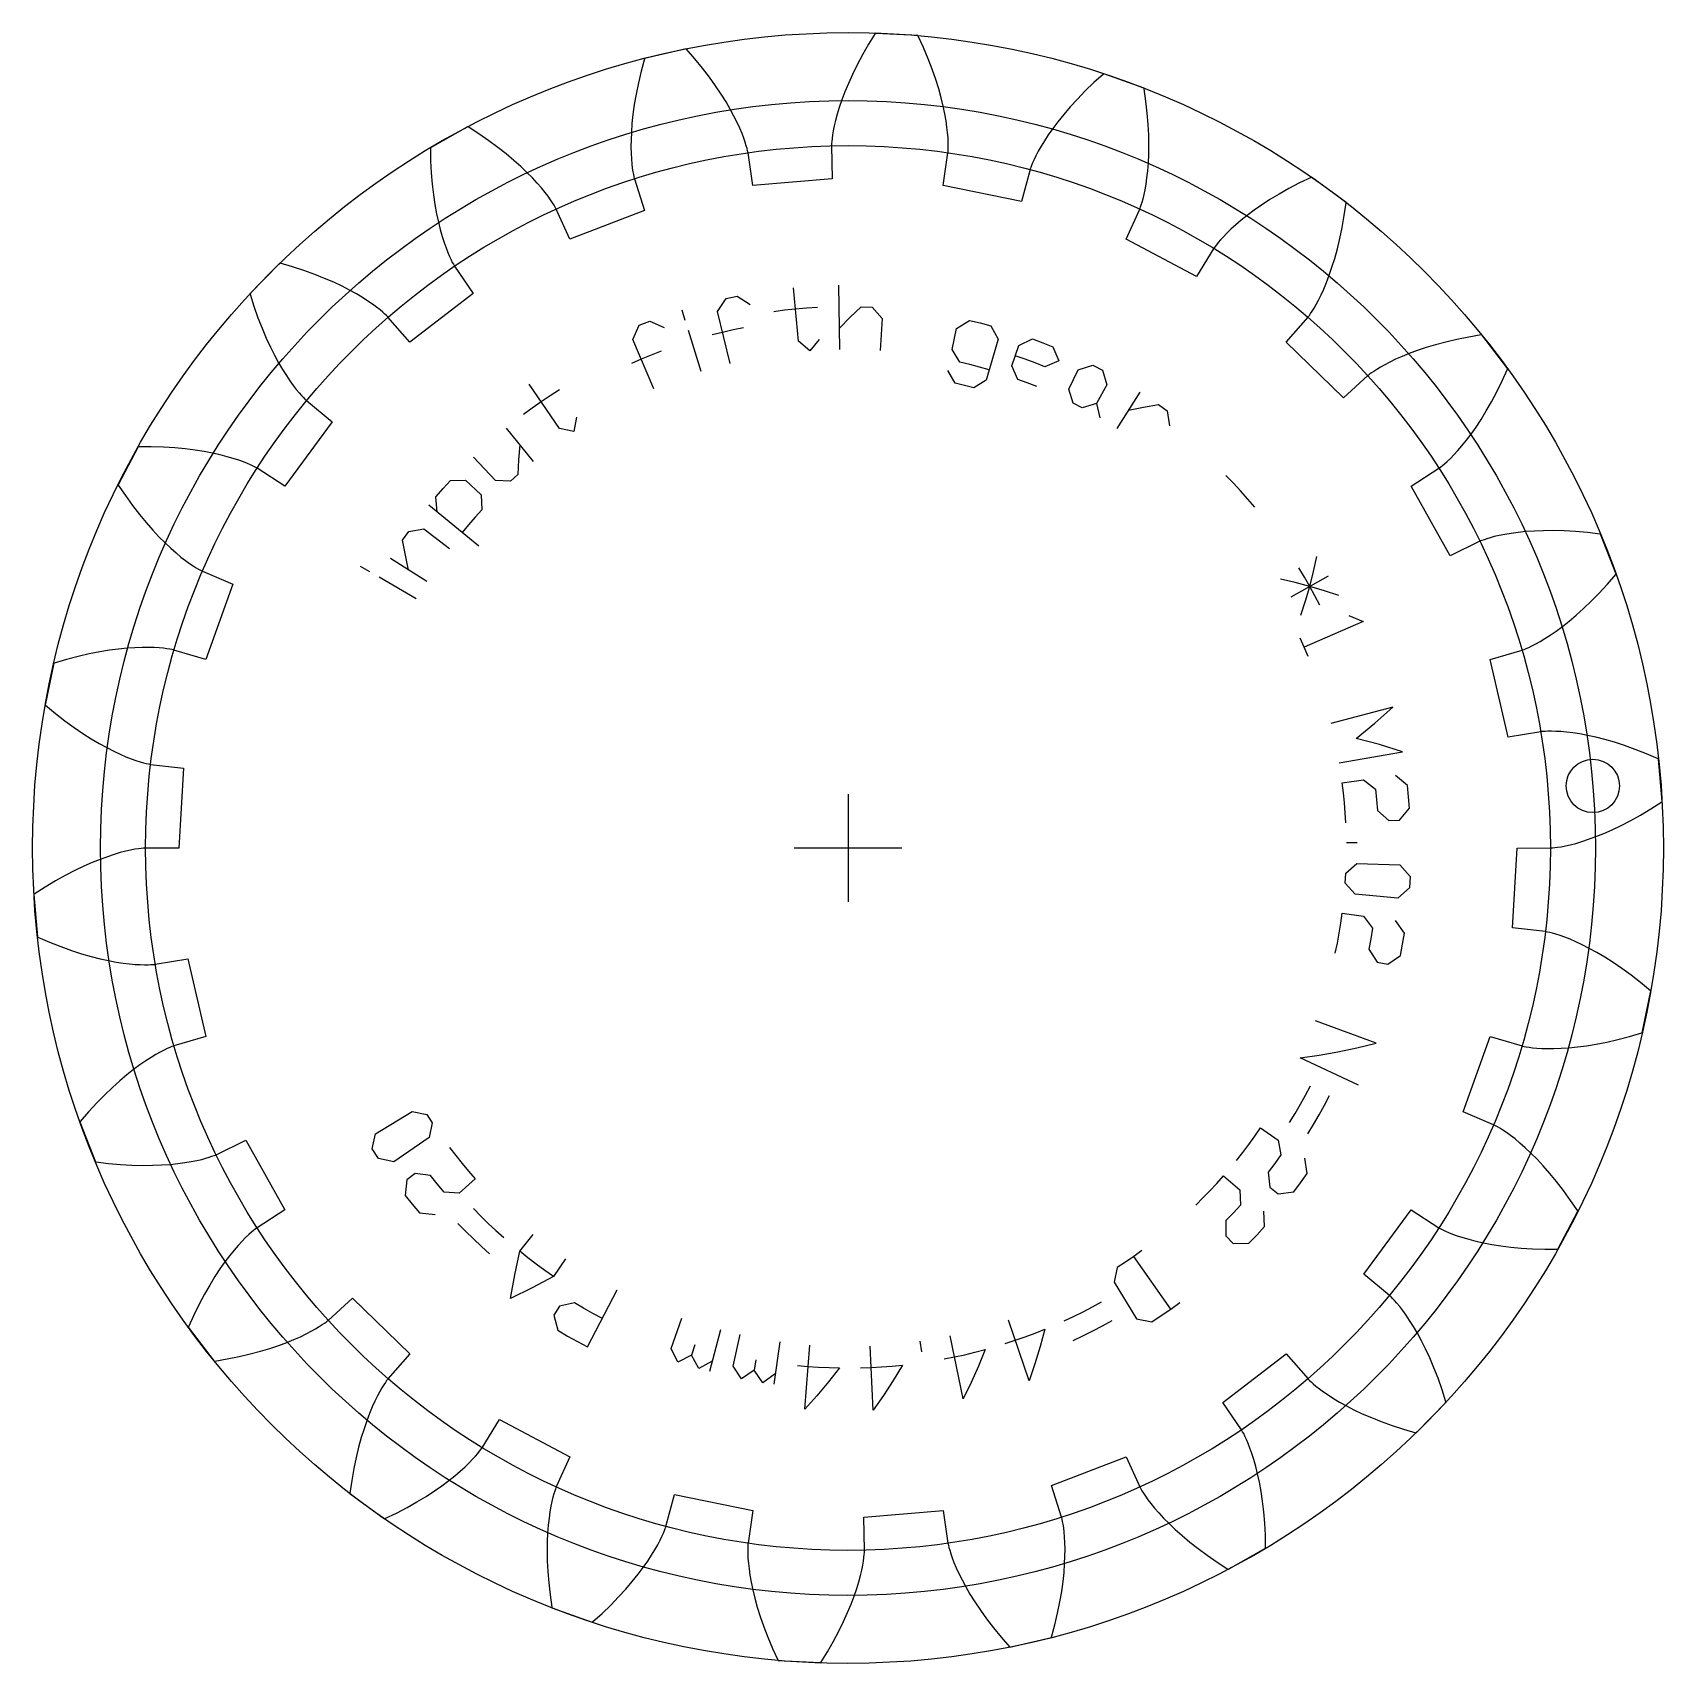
# Model space of a CAD drawing. Extents: x -24.2 to 24.2, y -24.2 to 24.2.
import ezdxf

# ---------------------------------------------------------------- set-up
doc = ezdxf.new("R2010")
doc.units = 0
for name, color, linetype in [('gear', 7, 'CONTINUOUS'), ('gear_guides', 5, 'CONTINUOUS'), ('gear_texts', 7, 'CONTINUOUS')]:
    doc.layers.add(name, color=color, linetype=linetype)

msp = doc.modelspace()

# ---------------------------------------------------------------- linework, layer by layer
at = {"layer": 'gear'}
msp.add_lwpolyline([(19.897, 0), (20.88315, 0.000037), (20.905212, 0.000828), (20.948219, 0.003685), (21.012041, 0.009938), (21.096484, 0.020906), (21.201292, 0.037904), (21.326147, 0.06223), (21.470668, 0.09517), (21.634415, 0.137991), (21.816885, 0.191942), (22.017516, 0.258247), (22.235689, 0.338106), (22.470724, 0.432693), (22.721888, 0.54315), (22.988391, 0.670586), (23.269389, 0.816078), (23.563986, 0.980664), (23.871235, 1.165343), (24.19014, 1.371072), (24.200282, 1.377851), (24.200785, 1.378267), (24.095175, 2.645774), (24.094611, 2.646102), (24.083486, 2.651108), (23.734933, 2.801224), (23.401358, 2.932509), (23.083585, 3.046072), (22.782384, 3.143055), (22.498466, 3.22463), (22.232485, 3.291998), (21.985037, 3.346385), (21.756657, 3.389037), (21.54782, 3.421225), (21.358937, 3.444235), (21.190362, 3.459367), (21.042382, 3.467935), (20.915223, 3.471263), (20.809047, 3.470681), (20.723953, 3.467524), (20.659977, 3.463128), (20.61709, 3.458829), (20.595201, 3.455958), (19.622643, 3.292794), (19.091032, 5.605633), (20.037225, 5.883499), (20.058171, 5.890473), (20.098631, 5.905332), (20.158106, 5.929311), (20.236038, 5.963626), (20.331812, 6.009463), (20.444756, 6.067979), (20.574143, 6.140301), (20.719193, 6.22752), (20.879072, 6.330693), (21.052896, 6.450837), (21.239731, 6.588928), (21.438598, 6.745901), (21.648469, 6.922644), (21.868274, 7.120001), (22.096899, 7.338766), (22.333194, 7.579683), (22.575967, 7.843443), (22.823993, 8.130684), (22.831815, 8.140045), (22.83218, 8.140587), (22.373751, 9.326997), (22.373117, 9.327152), (22.361033, 9.328822), (21.984305, 9.374658), (21.627255, 9.406646), (21.29036, 9.426082), (20.974036, 9.434279), (20.678637, 9.432561), (20.40445, 9.422264), (20.151703, 9.404733), (19.920558, 9.381316), (19.711111, 9.353364), (19.523397, 9.322227), (19.357387, 9.289253), (19.212987, 9.255783), (19.090041, 9.223152), (18.98833, 9.19268), (18.907573, 9.165677), (18.847427, 9.143435), (18.807488, 9.127228), (18.787295, 9.118306), (17.900101, 8.68775), (16.738422, 10.75713), (17.568004, 11.290314), (17.586136, 11.302908), (17.620771, 11.328563), (17.671081, 11.368327), (17.736189, 11.423208), (17.815169, 11.494171), (17.907052, 11.582137), (18.010823, 11.687982), (18.125425, 11.812533), (18.24976, 11.95657), (18.382695, 12.120819), (18.523057, 12.305954), (18.669644, 12.512595), (18.82122, 12.741307), (18.976519, 12.992596), (19.13425, 13.26691), (19.2931, 13.56464), (19.451729, 13.886113), (19.608783, 14.231596), (19.61365, 14.242782), (19.613848, 14.243404), (18.839738, 15.252602), (18.839086, 15.252572), (18.827021, 15.25077), (18.45264, 15.188613), (18.101041, 15.118713), (17.772317, 15.042447), (17.466497, 14.961193), (17.183547, 14.876321), (16.923368, 14.789194), (16.685798, 14.701166), (16.470613, 14.613577), (16.277525, 14.527749), (16.106188, 14.444988), (15.956192, 14.366579), (15.827071, 14.293783), (15.718299, 14.227835), (15.629292, 14.169943), (15.559414, 14.121282), (15.50797, 14.082996), (15.474216, 14.056193), (15.457354, 14.041943), (14.727399, 13.378877), (13.029764, 15.037149), (13.675527, 15.782456), (13.689377, 15.799648), (13.715381, 15.834021), (13.75245, 15.886349), (13.799459, 15.957349), (13.855248, 16.047689), (13.918626, 16.157978), (13.988373, 16.288771), (14.063242, 16.440565), (14.141962, 16.613797), (14.223237, 16.808844), (14.305756, 17.026025), (14.388187, 17.265594), (14.469187, 17.527745), (14.547399, 17.812607), (14.621458, 18.120249), (14.689993, 18.450671), (14.751627, 18.803813), (14.804985, 19.179549), (14.806504, 19.191653), (14.806519, 19.192306), (13.779442, 19.942532), (13.778824, 19.94232), (13.767756, 19.937191), (13.426051, 19.772077), (13.108388, 19.605951), (12.814466, 19.440163), (12.543926, 19.27604), (12.296349, 19.11489), (12.071255, 18.957992), (11.868109, 18.806599), (11.686317, 18.661932), (11.525231, 18.525182), (11.384151, 18.397502), (11.262321, 18.28001), (11.158939, 18.173786), (11.073153, 18.079865), (11.004062, 17.999241), (10.950723, 17.932864), (10.91215, 17.881636), (10.887314, 17.846408), (10.87515, 17.827986), (10.36157, 16.986126), (8.265513, 18.098948), (8.67514, 18.995997), (8.683586, 19.016394), (8.698852, 19.056702), (8.719678, 19.117353), (8.744779, 19.198721), (8.772856, 19.301119), (8.802595, 19.424797), (8.832669, 19.569942), (8.86174, 19.73668), (8.888465, 19.925072), (8.911497, 20.135117), (8.929487, 20.366748), (8.941085, 20.619837), (8.944947, 20.894189), (8.939736, 21.189548), (8.924122, 21.505592), (8.89679, 21.841939), (8.856436, 22.19814), (8.801776, 22.573689), (8.799823, 22.585731), (8.799653, 22.586361), (7.602817, 23.016837), (7.602284, 23.016459), (7.593109, 23.00842), (7.311764, 22.753725), (7.053771, 22.504832), (6.818463, 22.262952), (6.605121, 22.029257), (6.412974, 21.804884), (6.241201, 21.590926), (6.088936, 21.388432), (5.955265, 21.198409), (5.839232, 21.021814), (5.739837, 20.85956), (5.656044, 20.712504), (5.586777, 20.581456), (5.530926, 20.467171), (5.487348, 20.370348), (5.45487, 20.291632), (5.432292, 20.231612), (5.418387, 20.190814), (5.411906, 20.169711), (5.156309, 19.21726), (2.831638, 19.694477), (2.971945, 20.670595), (2.974302, 20.692545), (2.977595, 20.735521), (2.980489, 20.799583), (2.981649, 20.884727), (2.97974, 20.990888), (2.973431, 21.117934), (2.961394, 21.265672), (2.942312, 21.433846), (2.914879, 21.622137), (2.877801, 21.830162), (2.829804, 22.057479), (2.769628, 22.303583), (2.69604, 22.56791), (2.607828, 22.849837), (2.503807, 23.14868), (2.382822, 23.463702), (2.24375, 23.794106), (2.085499, 24.139043), (2.080233, 24.150047), (2.079892, 24.150603), (0.810257, 24.226454), (0.809853, 24.225942), (0.803314, 24.215643), (0.605121, 23.892001), (0.4277, 23.580505), (0.270069, 23.282129), (0.131208, 22.997795), (0.010057, 22.728377), (-0.094478, 22.474691), (-0.183526, 22.237502), (-0.258247, 22.017516), (-0.319828, 21.815385), (-0.369483, 21.6317), (-0.408452, 21.466994), (-0.437993, 21.321739), (-0.459384, 21.196348), (-0.473918, 21.09117), (-0.482904, 21.006493), (-0.487657, 20.942543), (-0.489505, 20.899481), (-0.489778, 20.877406), (-0.466685, 19.891526), (-2.831638, 19.694477), (-2.972019, 20.670584), (-2.975942, 20.69231), (-2.98489, 20.734472), (-3.000162, 20.796754), (-3.023036, 20.878777), (-3.054777, 20.980099), (-3.096624, 21.100221), (-3.149796, 21.238584), (-3.215485, 21.39457), (-3.294854, 21.567504), (-3.389037, 21.756657), (-3.499133, 21.961244), (-3.626206, 22.180426), (-3.771283, 22.413314), (-3.93535, 22.658968), (-4.119351, 22.9164), (-4.324187, 23.184576), (-4.550712, 23.462415), (-4.799733, 23.748795), (-4.807885, 23.757869), (-4.808369, 23.758308), (-6.047945, 23.473388), (-6.048189, 23.472783), (-6.051561, 23.461059), (-6.150545, 23.09469), (-6.233021, 22.745826), (-6.300204, 22.415126), (-6.353335, 22.103189), (-6.393674, 21.810551), (-6.422503, 21.537691), (-6.44112, 21.285021), (-6.450837, 21.052896), (-6.452977, 20.841603), (-6.448871, 20.651369), (-6.439858, 20.482356), (-6.42728, 20.334662), (-6.412477, 20.208324), (-6.396791, 20.103311), (-6.381556, 20.019533), (-6.3681, 19.956834), (-6.357741, 19.914995), (-6.351784, 19.893738), (-6.051872, 18.954299), (-8.265513, 18.098948), (-8.675208, 18.995966), (-8.685092, 19.015706), (-8.705557, 19.05364), (-8.737757, 19.109096), (-8.782813, 19.181352), (-8.841814, 19.269628), (-8.915808, 19.373094), (-9.005807, 19.490872), (-9.112782, 19.622033), (-9.237658, 19.765601), (-9.381316, 19.920558), (-9.544591, 20.085839), (-9.728268, 20.260342), (-9.93308, 20.442924), (-10.15971, 20.632404), (-10.408785, 20.82757), (-10.680877, 21.027173), (-10.976503, 21.229938), (-11.296118, 21.434561), (-11.306497, 21.440971), (-11.307085, 21.441255), (-12.416178, 20.818648), (-12.416242, 20.817998), (-12.416175, 20.8058), (-12.407931, 20.426384), (-12.38878, 20.068415), (-12.360072, 19.732183), (-12.323168, 19.417913), (-12.279427, 19.125765), (-12.230215, 18.855834), (-12.176893, 18.608155), (-12.120819, 18.382695), (-12.063344, 18.179358), (-12.005809, 17.997986), (-11.949545, 17.838359), (-11.895866, 17.700192), (-11.846069, 17.583141), (-11.801433, 17.486802), (-11.763212, 17.410709), (-11.732637, 17.354341), (-11.71091, 17.317115), (-11.699206, 17.298397), (-11.146772, 16.481508), (-13.029764, 15.037149), (-13.675583, 15.782407), (-13.690629, 15.798563), (-13.720952, 15.829194), (-13.767471, 15.873333), (-13.831059, 15.929968), (-13.912539, 15.998045), (-14.012686, 16.076474), (-14.132222, 16.164126), (-14.271816, 16.259835), (-14.432081, 16.362407), (-14.613577, 16.470613), (-14.816803, 16.5832), (-15.042202, 16.698886), (-15.290158, 16.81637), (-15.56099, 16.934326), (-15.85496, 17.051413), (-16.172266, 17.166274), (-16.513042, 17.277539), (-16.87736, 17.383826), (-16.889124, 17.387053), (-16.889769, 17.387159), (-17.778527, 16.477305), (-17.778405, 16.476664), (-17.774903, 16.464978), (-17.6601, 16.103254), (-17.540873, 15.765181), (-17.418601, 15.450656), (-17.294651, 15.159513), (-17.170375, 14.891522), (-17.047108, 14.646391), (-16.926166, 14.423767), (-16.808844, 14.223237), (-16.69641, 14.044329), (-16.590108, 13.886514), (-16.491151, 13.749204), (-16.40072, 13.631757), (-16.319964, 13.533477), (-16.249994, 13.453616), (-16.191883, 13.391373), (-16.146665, 13.345902), (-16.115331, 13.316306), (-16.098827, 13.301643), (-15.338626, 12.673482), (-16.738422, 10.75713), (-17.568044, 11.290252), (-17.587031, 11.301515), (-17.624756, 11.322362), (-17.681826, 11.351607), (-17.758794, 11.388033), (-17.856154, 11.430397), (-17.97434, 11.477434), (-18.113728, 11.527858), (-18.274632, 11.580363), (-18.457303, 11.633627), (-18.661932, 11.686317), (-18.888646, 11.737088), (-19.137508, 11.784586), (-19.408518, 11.827453), (-19.701612, 11.864329), (-20.016661, 11.893853), (-20.353474, 11.914666), (-20.711793, 11.925415), (-21.091298, 11.924758), (-21.103495, 11.924539), (-21.104143, 11.92446), (-21.700565, 10.801069), (-21.700267, 10.800488), (-21.693615, 10.790262), (-21.481552, 10.475534), (-21.271909, 10.184745), (-21.065978, 9.917409), (-20.865025, 9.67298), (-20.670281, 9.450857), (-20.482946, 9.250384), (-20.304182, 9.070851), (-20.135117, 8.911497), (-19.976833, 8.771513), (-19.830375, 8.650039), (-19.696742, 8.54617), (-19.576885, 8.458958), (-19.471712, 8.387411), (-19.382076, 8.330497), (-19.308784, 8.287148), (-19.252587, 8.256258), (-19.214184, 8.236688), (-19.194218, 8.22727), (-18.287837, 7.838727), (-19.091032, 5.605633), (-20.037246, 5.883428), (-20.058638, 5.888884), (-20.100708, 5.898259), (-20.163705, 5.910241), (-20.247818, 5.923507), (-20.353169, 5.936726), (-20.47982, 5.948561), (-20.627768, 5.957672), (-20.796946, 5.962718), (-20.987224, 5.96236), (-21.198409, 5.955265), (-21.430242, 5.940107), (-21.682406, 5.915568), (-21.954515, 5.880347), (-22.246126, 5.833155), (-22.556731, 5.772723), (-22.885764, 5.697802), (-23.232598, 5.607166), (-23.596545, 5.499616), (-23.608186, 5.495969), (-23.608786, 5.495711), (-23.864552, 4.249794), (-23.864103, 4.24932), (-23.85484, 4.241383), (-23.562697, 3.999148), (-23.279622, 3.779202), (-23.006715, 3.580713), (-22.745038, 3.4028), (-22.495603, 3.24454), (-22.259377, 3.104966), (-22.037274, 2.983068), (-21.830162, 2.877801), (-21.638852, 2.788081), (-21.464103, 2.712789), (-21.30662, 2.650777), (-21.167048, 2.600865), (-21.045977, 2.561847), (-20.943938, 2.532492), (-20.861402, 2.511547), (-20.798779, 2.497741), (-20.756418, 2.489784), (-20.734607, 2.486371), (-19.755475, 2.368924), (-19.897, 0), (-20.88315, -0.000037), (-20.905212, -0.000828), (-20.948219, -0.003685), (-21.012041, -0.009938), (-21.096484, -0.020906), (-21.201292, -0.037904), (-21.326147, -0.06223), (-21.470668, -0.09517), (-21.634415, -0.137991), (-21.816885, -0.191942), (-22.017516, -0.258247), (-22.235689, -0.338106), (-22.470724, -0.432693), (-22.721888, -0.54315), (-22.988391, -0.670586), (-23.269389, -0.816078), (-23.563986, -0.980664), (-23.871235, -1.165343), (-24.19014, -1.371072), (-24.200282, -1.377851), (-24.200785, -1.378267), (-24.095175, -2.645774), (-24.094611, -2.646102), (-24.083486, -2.651108), (-23.734933, -2.801224), (-23.401358, -2.932509), (-23.083585, -3.046072), (-22.782384, -3.143055), (-22.498466, -3.22463), (-22.232485, -3.291998), (-21.985037, -3.346385), (-21.756657, -3.389037), (-21.54782, -3.421225), (-21.358937, -3.444235), (-21.190362, -3.459367), (-21.042382, -3.467935), (-20.915223, -3.471263), (-20.809047, -3.470681), (-20.723953, -3.467524), (-20.659977, -3.463128), (-20.61709, -3.458829), (-20.595201, -3.455958), (-19.622643, -3.292794), (-19.091032, -5.605633), (-20.037225, -5.883499), (-20.058171, -5.890473), (-20.098631, -5.905332), (-20.158106, -5.929311), (-20.236038, -5.963626), (-20.331812, -6.009463), (-20.444756, -6.067979), (-20.574143, -6.140301), (-20.719193, -6.22752), (-20.879072, -6.330693), (-21.052896, -6.450837), (-21.239731, -6.588928), (-21.438598, -6.745901), (-21.648469, -6.922644), (-21.868274, -7.120001), (-22.096899, -7.338766), (-22.333194, -7.579683), (-22.575967, -7.843443), (-22.823993, -8.130684), (-22.831815, -8.140045), (-22.83218, -8.140587), (-22.373751, -9.326997), (-22.373117, -9.327152), (-22.361033, -9.328822), (-21.984305, -9.374658), (-21.627255, -9.406646), (-21.29036, -9.426082), (-20.974036, -9.434279), (-20.678637, -9.432561), (-20.40445, -9.422264), (-20.151703, -9.404733), (-19.920558, -9.381316), (-19.711111, -9.353364), (-19.523397, -9.322227), (-19.357387, -9.289253), (-19.212987, -9.255783), (-19.090041, -9.223152), (-18.98833, -9.19268), (-18.907573, -9.165677), (-18.847427, -9.143435), (-18.807488, -9.127228), (-18.787295, -9.118306), (-17.900101, -8.68775), (-16.738422, -10.75713), (-17.568004, -11.290314), (-17.586136, -11.302908), (-17.620771, -11.328563), (-17.671081, -11.368327), (-17.736189, -11.423208), (-17.815169, -11.494171), (-17.907052, -11.582137), (-18.010823, -11.687982), (-18.125425, -11.812533), (-18.24976, -11.95657), (-18.382695, -12.120819), (-18.523057, -12.305954), (-18.669644, -12.512595), (-18.82122, -12.741307), (-18.976519, -12.992596), (-19.13425, -13.26691), (-19.2931, -13.56464), (-19.451729, -13.886113), (-19.608783, -14.231596), (-19.61365, -14.242782), (-19.613848, -14.243404), (-18.839738, -15.252602), (-18.839086, -15.252572), (-18.827021, -15.25077), (-18.45264, -15.188613), (-18.101041, -15.118713), (-17.772317, -15.042447), (-17.466497, -14.961193), (-17.183547, -14.876321), (-16.923368, -14.789194), (-16.685798, -14.701166), (-16.470613, -14.613577), (-16.277525, -14.527749), (-16.106188, -14.444988), (-15.956192, -14.366579), (-15.827071, -14.293783), (-15.718299, -14.227835), (-15.629292, -14.169943), (-15.559414, -14.121282), (-15.50797, -14.082996), (-15.474216, -14.056193), (-15.457354, -14.041943), (-14.727399, -13.378877), (-13.029764, -15.037149), (-13.675527, -15.782456), (-13.689377, -15.799648), (-13.715381, -15.834021), (-13.75245, -15.886349), (-13.799459, -15.957349), (-13.855248, -16.047689), (-13.918626, -16.157978), (-13.988373, -16.288771), (-14.063242, -16.440565), (-14.141962, -16.613797), (-14.223237, -16.808844), (-14.305756, -17.026025), (-14.388187, -17.265594), (-14.469187, -17.527745), (-14.547399, -17.812607), (-14.621458, -18.120249), (-14.689993, -18.450671), (-14.751627, -18.803813), (-14.804985, -19.179549), (-14.806504, -19.191653), (-14.806519, -19.192306), (-13.779442, -19.942532), (-13.778824, -19.94232), (-13.767756, -19.937191), (-13.426051, -19.772077), (-13.108388, -19.605951), (-12.814466, -19.440163), (-12.543926, -19.27604), (-12.296349, -19.11489), (-12.071255, -18.957992), (-11.868109, -18.806599), (-11.686317, -18.661932), (-11.525231, -18.525182), (-11.384151, -18.397502), (-11.262321, -18.28001), (-11.158939, -18.173786), (-11.073153, -18.079865), (-11.004062, -17.999241), (-10.950723, -17.932864), (-10.91215, -17.881636), (-10.887314, -17.846408), (-10.87515, -17.827986), (-10.36157, -16.986126), (-8.265513, -18.098948), (-8.67514, -18.995997), (-8.683586, -19.016394), (-8.698852, -19.056702), (-8.719678, -19.117353), (-8.744779, -19.198721), (-8.772856, -19.301119), (-8.802595, -19.424797), (-8.832669, -19.569942), (-8.86174, -19.73668), (-8.888465, -19.925072), (-8.911497, -20.135117), (-8.929487, -20.366748), (-8.941085, -20.619837), (-8.944947, -20.894189), (-8.939736, -21.189548), (-8.924122, -21.505592), (-8.89679, -21.841939), (-8.856436, -22.19814), (-8.801776, -22.573689), (-8.799823, -22.585731), (-8.799653, -22.586361), (-7.602817, -23.016837), (-7.602284, -23.016459), (-7.593109, -23.00842), (-7.311764, -22.753725), (-7.053771, -22.504832), (-6.818463, -22.262952), (-6.605121, -22.029257), (-6.412974, -21.804884), (-6.241201, -21.590926), (-6.088936, -21.388432), (-5.955265, -21.198409), (-5.839232, -21.021814), (-5.739837, -20.85956), (-5.656044, -20.712504), (-5.586777, -20.581456), (-5.530926, -20.467171), (-5.487348, -20.370348), (-5.45487, -20.291632), (-5.432292, -20.231612), (-5.418387, -20.190814), (-5.411906, -20.169711), (-5.156309, -19.21726), (-2.831638, -19.694477), (-2.971945, -20.670595), (-2.974302, -20.692545), (-2.977595, -20.735521), (-2.980489, -20.799583), (-2.981649, -20.884727), (-2.97974, -20.990888), (-2.973431, -21.117934), (-2.961394, -21.265672), (-2.942312, -21.433846), (-2.914879, -21.622137), (-2.877801, -21.830162), (-2.829804, -22.057479), (-2.769628, -22.303583), (-2.69604, -22.56791), (-2.607828, -22.849837), (-2.503807, -23.14868), (-2.382822, -23.463702), (-2.24375, -23.794106), (-2.085499, -24.139043), (-2.080233, -24.150047), (-2.079892, -24.150603), (-0.810257, -24.226454), (-0.809853, -24.225942), (-0.803314, -24.215643), (-0.605121, -23.892001), (-0.4277, -23.580505), (-0.270069, -23.282129), (-0.131208, -22.997795), (-0.010057, -22.728377), (0.094478, -22.474691), (0.183526, -22.237502), (0.258247, -22.017516), (0.319828, -21.815385), (0.369483, -21.6317), (0.408452, -21.466994), (0.437993, -21.321739), (0.459384, -21.196348), (0.473918, -21.09117), (0.482904, -21.006493), (0.487657, -20.942543), (0.489505, -20.899481), (0.489778, -20.877406), (0.466685, -19.891526), (2.831638, -19.694477), (2.972019, -20.670584), (2.975942, -20.69231), (2.98489, -20.734472), (3.000162, -20.796754), (3.023036, -20.878777), (3.054777, -20.980099), (3.096624, -21.100221), (3.149796, -21.238584), (3.215485, -21.39457), (3.294854, -21.567504), (3.389037, -21.756657), (3.499133, -21.961244), (3.626206, -22.180426), (3.771283, -22.413314), (3.93535, -22.658968), (4.119351, -22.9164), (4.324187, -23.184576), (4.550712, -23.462415), (4.799733, -23.748795), (4.807885, -23.757869), (4.808369, -23.758308), (6.047945, -23.473388), (6.048189, -23.472783), (6.051561, -23.461059), (6.150545, -23.09469), (6.233021, -22.745826), (6.300204, -22.415126), (6.353335, -22.103189), (6.393674, -21.810551), (6.422503, -21.537691), (6.44112, -21.285021), (6.450837, -21.052896), (6.452977, -20.841603), (6.448871, -20.651369), (6.439858, -20.482356), (6.42728, -20.334662), (6.412477, -20.208324), (6.396791, -20.103311), (6.381556, -20.019533), (6.3681, -19.956834), (6.357741, -19.914995), (6.351784, -19.893738), (6.051872, -18.954299), (8.265513, -18.098948), (8.675208, -18.995966), (8.685092, -19.015706), (8.705557, -19.05364), (8.737757, -19.109096), (8.782813, -19.181352), (8.841814, -19.269628), (8.915808, -19.373094), (9.005807, -19.490872), (9.112782, -19.622033), (9.237658, -19.765601), (9.381316, -19.920558), (9.544591, -20.085839), (9.728268, -20.260342), (9.93308, -20.442924), (10.15971, -20.632404), (10.408785, -20.82757), (10.680877, -21.027173), (10.976503, -21.229938), (11.296118, -21.434561), (11.306497, -21.440971), (11.307085, -21.441255), (12.416178, -20.818648), (12.416242, -20.817998), (12.416175, -20.8058), (12.407931, -20.426384), (12.38878, -20.068415), (12.360072, -19.732183), (12.323168, -19.417913), (12.279427, -19.125765), (12.230215, -18.855834), (12.176893, -18.608155), (12.120819, -18.382695), (12.063344, -18.179358), (12.005809, -17.997986), (11.949545, -17.838359), (11.895866, -17.700192), (11.846069, -17.583141), (11.801433, -17.486802), (11.763212, -17.410709), (11.732637, -17.354341), (11.71091, -17.317115), (11.699206, -17.298397), (11.146772, -16.481508), (13.029764, -15.037149), (13.675583, -15.782407), (13.690629, -15.798563), (13.720952, -15.829194), (13.767471, -15.873333), (13.831059, -15.929968), (13.912539, -15.998045), (14.012686, -16.076474), (14.132222, -16.164126), (14.271816, -16.259835), (14.432081, -16.362407), (14.613577, -16.470613), (14.816803, -16.5832), (15.042202, -16.698886), (15.290158, -16.81637), (15.56099, -16.934326), (15.85496, -17.051413), (16.172266, -17.166274), (16.513042, -17.277539), (16.87736, -17.383826), (16.889124, -17.387053), (16.889769, -17.387159), (17.778527, -16.477305), (17.778405, -16.476664), (17.774903, -16.464978), (17.6601, -16.103254), (17.540873, -15.765181), (17.418601, -15.450656), (17.294651, -15.159513), (17.170375, -14.891522), (17.047108, -14.646391), (16.926166, -14.423767), (16.808844, -14.223237), (16.69641, -14.044329), (16.590108, -13.886514), (16.491151, -13.749204), (16.40072, -13.631757), (16.319964, -13.533477), (16.249994, -13.453616), (16.191883, -13.391373), (16.146665, -13.345902), (16.115331, -13.316306), (16.098827, -13.301643), (15.338626, -12.673482), (16.738422, -10.75713), (17.568044, -11.290252), (17.587031, -11.301515), (17.624756, -11.322362), (17.681826, -11.351607), (17.758794, -11.388033), (17.856154, -11.430397), (17.97434, -11.477434), (18.113728, -11.527858), (18.274632, -11.580363), (18.457303, -11.633627), (18.661932, -11.686317), (18.888646, -11.737088), (19.137508, -11.784586), (19.408518, -11.827453), (19.701612, -11.864329), (20.016661, -11.893853), (20.353474, -11.914666), (20.711793, -11.925415), (21.091298, -11.924758), (21.103495, -11.924539), (21.104143, -11.92446), (21.700565, -10.801069), (21.700267, -10.800488), (21.693615, -10.790262), (21.481552, -10.475534), (21.271909, -10.184745), (21.065978, -9.917409), (20.865025, -9.67298), (20.670281, -9.450857), (20.482946, -9.250384), (20.304182, -9.070851), (20.135117, -8.911497), (19.976833, -8.771513), (19.830375, -8.650039), (19.696742, -8.54617), (19.576885, -8.458958), (19.471712, -8.387411), (19.382076, -8.330497), (19.308784, -8.287148), (19.252587, -8.256258), (19.214184, -8.236688), (19.194218, -8.22727), (18.287837, -7.838727), (19.091032, -5.605633), (20.037246, -5.883428), (20.058638, -5.888884), (20.100708, -5.898259), (20.163705, -5.910241), (20.247818, -5.923507), (20.353169, -5.936726), (20.47982, -5.948561), (20.627768, -5.957672), (20.796946, -5.962718), (20.987224, -5.96236), (21.198409, -5.955265), (21.430242, -5.940107), (21.682406, -5.915568), (21.954515, -5.880347), (22.246126, -5.833155), (22.556731, -5.772723), (22.885764, -5.697802), (23.232598, -5.607166), (23.596545, -5.499616), (23.608186, -5.495969), (23.608786, -5.495711), (23.864552, -4.249794), (23.864103, -4.24932), (23.85484, -4.241383), (23.562697, -3.999148), (23.279622, -3.779202), (23.006715, -3.580713), (22.745038, -3.4028), (22.495603, -3.24454), (22.259377, -3.104966), (22.037274, -2.983068), (21.830162, -2.877801), (21.638852, -2.788081), (21.464103, -2.712789), (21.30662, -2.650777), (21.167048, -2.600865), (21.045977, -2.561847), (20.943938, -2.532492), (20.861402, -2.511547), (20.798779, -2.497741), (20.756418, -2.489784), (20.734607, -2.486371), (19.755475, -2.368924)], close=True, dxfattribs=at)
at = {"layer": 'gear_guides'}
for p, q in [((0, 1.6), (0, -1.6)), ((1.6, 0), (-1.6, 0))]:
    msp.add_line(p, q, dxfattribs=at)
for centre, radius in [((0, 0), 24.24), ((0, 0), 22.22), ((0, 0), 20.87997), ((22.14327, 1.844987), 0.79285)]:
    msp.add_circle(centre, radius, dxfattribs=at)
at = {"layer": 'gear_texts'}
for points in [[(-0.856461, 15.114242), (-1.13734, 14.775843), (-1.466698, 15.06727), (-1.6212, 16.654456)], [(-0.239665, 14.817613), (-0.270613, 16.730988)], [(-3.501781, 14.399883), (-3.878598, 15.949411), (-3.624474, 16.335923), (-3.293507, 16.405853), (-2.904752, 16.155175)], [(-0.910592, 16.069522), (-1.235248, 16.047831), (-1.5594, 16.019582), (-1.882913, 15.984786), (-2.205658, 15.943456)], [(-0.249981, 15.455405), (0.063787, 15.776235), (0.390424, 16.090566), (0.715612, 16.079385), (1.019889, 15.743363), (0.958034, 14.788552)], [(-5.774829, 13.648093), (-6.396241, 15.116724), (-6.207672, 15.539112), (-5.892284, 15.661424), (-5.468236, 15.476616)], [(-4.838182, 15.685001), (-4.93219, 15.989769)], [(4.196052, 14.213101), (3.907879, 14.295019), (3.61811, 14.371095), (3.326862, 14.441298), (3.099556, 14.81778), (3.230159, 15.442141), (3.613257, 15.684486), (3.929577, 15.60824), (4.244292, 15.525615), (4.466966, 15.130759), (4.105747, 13.907215), (3.739673, 13.679721), (3.462376, 13.752523), (3.183664, 13.819704), (2.968953, 14.193418)], [(-4.368139, 14.16116), (-4.744173, 15.380232)], [(-3.105182, 15.467757), (-3.417225, 15.401826), (-3.727871, 15.3296), (-4.036994, 15.251109)], [(5.608861, 13.717134), (5.330425, 13.827713), (5.049812, 13.932641), (4.86973, 14.333861), (5.074921, 14.937832), (5.484528, 15.132042), (5.789299, 15.018081), (6.091703, 14.897983), (6.264964, 14.479084), (5.850282, 14.307558), (5.559862, 14.422897), (5.26717, 14.532341), (4.972325, 14.635847)], [(-5.555359, 14.765895), (-5.852714, 14.650577), (-6.147676, 14.529272), (-6.440126, 14.402029)], [(7.382964, 13.216114), (6.964411, 13.081134), (6.698555, 13.219245), (6.568344, 13.639307), (6.845108, 14.214013), (7.275205, 14.357233), (7.563947, 14.207232), (7.694053, 13.772988), (7.382964, 13.216114), (7.487476, 12.788933)], [(-8.576988, 13.619619), (-8.850553, 13.443454), (-9.120501, 13.261794), (-9.386722, 13.074715), (-9.649106, 12.882293)], [(-8.067114, 12.809977), (-8.149038, 12.377895), (-8.578317, 12.473424), (-9.481957, 13.787375)], [(7.998302, 12.475827), (8.686841, 13.549816)], [(8.342571, 13.012822), (8.781445, 13.106482), (9.227443, 13.187609), (9.492142, 12.998383), (9.559702, 12.55013)], [(-10.16194, 12.481735), (-9.356481, 11.492404)], [(-9.75921, 11.98707), (-9.793209, 11.544128), (-9.813372, 11.10481), (-10.035849, 10.904166), (-10.474909, 10.929324), (-11.136965, 11.620101)], [(-12.214241, 9.985288), (-12.252689, 10.436971), (-12.039204, 10.682523), (-11.820799, 10.923711), (-11.36775, 10.939283), (-10.908126, 10.496982), (-10.883855, 10.057872), (-11.084949, 9.835802), (-11.281512, 9.609712), (-11.473465, 9.379695)], [(12.092227, 10.132705), (11.884925, 10.375076), (11.672767, 10.613207), (11.455838, 10.847001), (11.234227, 11.076362)], [(-10.979615, 8.975967), (-12.461166, 10.187152)], [(-13.063179, 8.263498), (-13.159499, 8.701795), (-13.243329, 9.147293), (-13.055712, 9.413135), (-12.607877, 9.483412), (-11.843228, 8.908257)], [(-14.215148, 8.20712), (-14.491356, 8.366588)], [(-12.524106, 7.922491), (-13.602251, 8.604504)], [(14.029229, 7.21626), (13.880487, 7.498383), (13.726072, 7.777442), (13.566048, 8.053322), (13.40048, 8.325912)], [(13.461994, 6.924489), (13.599876, 7.346794), (13.726072, 7.777442), (13.840301, 8.21613), (13.942292, 8.662548)], [(-12.834108, 7.409775), (-13.93894, 8.047651)], [(14.596463, 7.50803), (14.161097, 7.649972), (13.726072, 7.777442), (13.291794, 7.890515), (12.858667, 7.989276)], [(13.171095, 7.462982), (14.281049, 8.091902)], [(14.888018, 6.911885), (15.316636, 6.737941), (13.565008, 5.967382)], [(13.682865, 5.691949), (13.565008, 5.967382), (13.441607, 6.240377)], [(14.601292, 2.53404), (16.486735, 2.861256), (15.799379, 3.072193), (15.110488, 3.256559), (15.662284, 3.708314), (16.201737, 4.183648), (14.348888, 3.705201)], [(14.800628, 0.748668), (14.782469, 1.047706), (14.75827, 1.346317), (14.728038, 1.644377), (14.691788, 1.941765), (15.324164, 2.025344), (15.678943, 1.750545), (15.711126, 1.433241), (15.736888, 1.115351), (16.07475, 0.813117), (16.39328, 0.829229), (16.691307, 1.182995), (16.663982, 1.520164), (16.629847, 1.856713), (16.272728, 2.150713)], [(15.137715, 0.153019), (14.818794, 0.149795)], [(15.075888, -1.375291), (14.782469, -1.047706), (14.800628, -0.748668), (15.131529, -0.458993), (16.406693, -0.497673), (16.71181, -0.845342), (16.691307, -1.182995), (16.346364, -1.49119), (15.075888, -1.375291)], [(14.48693, -3.122172), (14.547083, -2.828684), (14.601292, -2.53404), (14.649534, -2.23836), (14.691788, -1.941765), (15.324164, -2.025344), (15.59537, -2.382878), (15.544013, -2.697648), (15.486305, -3.011316), (15.734046, -3.390946), (16.045825, -3.45814), (16.425526, -3.193948), (16.486735, -2.861256), (16.541205, -2.527396), (16.272728, -2.150713)], [(15.177301, -7.046187), (13.441607, -6.240377), (14.002915, -6.160022), (14.566289, -6.059446), (15.131139, -5.938534), (15.696872, -5.797192), (13.901759, -5.134218)], [(13.129573, -8.157594), (13.291794, -7.890515), (13.448583, -7.620212), (13.599876, -7.346794), (13.745611, -7.070375)], [(13.671386, -8.49423), (13.840301, -8.21613), (14.003561, -7.934672), (14.161097, -7.649972), (14.312846, -7.362145)], [(-12.954626, -7.83272), (-12.524106, -7.922491), (-12.361395, -8.174045), (-12.456057, -8.603516), (-13.505753, -9.328552), (-13.957603, -9.229546), (-14.141324, -8.94551), (-14.046338, -8.492799), (-12.954626, -7.83272)], [(11.548938, -9.28661), (11.734305, -9.051253), (11.914876, -8.812197), (12.090578, -8.569539), (12.261339, -8.32338), (12.789102, -8.681641), (12.871197, -9.122825), (12.684151, -9.381149), (12.491921, -9.63564), (12.543136, -10.086053), (12.791685, -10.285914), (13.249538, -10.220027), (13.453426, -9.950102), (13.651816, -9.676111), (13.580746, -9.219034)], [(-11.843228, -8.908257), (-11.66073, -9.145845), (-11.473465, -9.379695), (-11.281512, -9.609712), (-11.084949, -9.835802), (-11.562076, -10.259163), (-12.009895, -10.230156), (-12.214241, -9.985288), (-12.413596, -9.736339), (-12.86276, -9.67513), (-13.117643, -9.866848), (-13.166462, -10.326834), (-12.955016, -10.590881), (-12.738277, -10.8506), (-12.277767, -10.894204)], [(10.340405, -10.615796), (10.552888, -10.404597), (10.761058, -10.189147), (10.964831, -9.969532), (11.164122, -9.745843), (11.644658, -10.165332), (11.672767, -10.613207), (11.455838, -10.847001), (11.234227, -11.076362), (11.230565, -11.529663), (11.453105, -11.75813), (11.915566, -11.748127), (12.150617, -11.504856), (12.380703, -11.256883), (12.365461, -10.794565)], [(-11.137938, -10.718133), (-10.918997, -10.941094), (-10.695594, -11.159583), (-10.46782, -11.373512), (-10.235768, -11.582793)], [(-11.597563, -11.160433), (-11.369587, -11.392595), (-11.136965, -11.620101), (-10.899791, -11.842858), (-10.658163, -12.060775)], [(-8.397589, -12.210634), (-8.759045, -12.736214), (-9.386722, -13.074715), (-10.031512, -13.392833), (-9.907548, -12.684606), (-9.75921, -11.98707), (-9.356481, -11.492404)], [(-8.759045, -12.736214), (-9.014715, -12.556549), (-9.266701, -12.371753), (-9.5149, -12.181901), (-9.75921, -11.98707)], [(8.739773, -11.968102), (8.496055, -12.142329), (8.248864, -12.311594), (7.998302, -12.475827), (7.911143, -12.906884), (8.577831, -13.994573), (9.03111, -14.086811), (9.314027, -13.901371), (9.593137, -13.710249), (9.868327, -13.513524)], [(9.593137, -13.710249), (8.496055, -12.142329)], [(-7.301212, -13.985205), (-7.582428, -13.834755), (-7.860545, -13.678651), (-8.13545, -13.516956), (-8.576988, -13.619619), (-8.746946, -13.889499), (-8.628853, -14.33674), (-8.337275, -14.508241), (-8.042291, -14.673812), (-7.744019, -14.833387), (-6.858404, -13.137023)], [(6.423831, -14.059389), (6.706726, -13.92666), (6.98688, -13.788239), (7.264179, -13.644183), (7.538509, -13.494551)], [(-4.036994, -15.251109), (-4.432296, -15.472992), (-4.650165, -15.075464), (-5.054112, -15.281187), (-5.255735, -14.875178), (-4.936982, -13.97302)], [(4.675449, -14.73337), (4.972325, -14.635847), (5.26717, -14.532341), (5.559862, -14.422897), (5.850282, -14.307558), (5.71282, -14.819686), (5.556981, -15.331942), (5.382707, -15.84379), (4.767135, -14.031875)], [(6.688921, -14.639572), (6.98349, -14.501366), (7.275205, -14.357233), (7.563947, -14.207232), (7.849597, -14.051425)], [(-3.792157, -14.326152), (-4.118607, -15.559428)], [(-2.161951, -15.627528), (-2.527501, -15.895612), (-2.79187, -15.527367), (-3.167957, -15.780456), (-3.417225, -15.401826), (-3.209975, -14.467728)], [(2.858361, -15.190846), (3.164857, -15.129961), (3.470059, -15.062892), (3.773844, -14.989667), (4.076085, -14.910317), (3.877666, -15.402049), (3.660989, -15.891684), (3.426063, -16.378684), (3.034254, -14.505599)], [(-4.556156, -14.770696), (-4.650165, -15.075464)], [(-2.030832, -14.679742), (-2.205658, -15.943456)], [(-1.497599, -15.384707), (-1.186294, -15.411837), (-0.874505, -15.432669), (-0.562358, -15.447193), (-0.249981, -15.455405), (-0.577829, -15.872162), (-0.922622, -16.281807), (-1.284203, -16.683825), (-1.13734, -14.775843)], [(0.374951, -15.452878), (0.687251, -15.442141), (0.99927, -15.425093), (1.310881, -15.401741), (1.621956, -15.372094), (1.346945, -15.825459), (1.054252, -16.273814), (0.743972, -16.71663), (0.658891, -14.804896)], [(2.195732, -14.978404), (2.149472, -14.662839)], [(-2.735429, -15.213463), (-2.79187, -15.527367)]]:
    msp.add_lwpolyline(points, dxfattribs=at)

doc.saveas('drawing.dxf')
